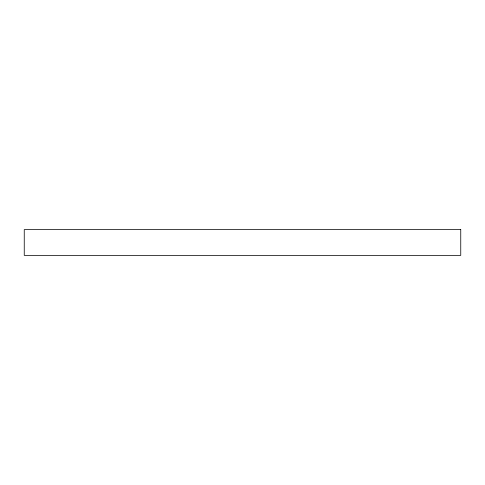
<?xml version="1.0" encoding="UTF-8"?>
<svg xmlns="http://www.w3.org/2000/svg" width="485" height="485" viewBox="0 0 485 485"><rect width="100%" height="100%" fill="white"/><g stroke="black" fill="none" stroke-linecap="round" stroke-linejoin="round"><path stroke-width="0.73" d="M460.75 229.629L24.25 229.629L24.25 255.371L460.75 255.371L460.75 229.629"/></g></svg>
